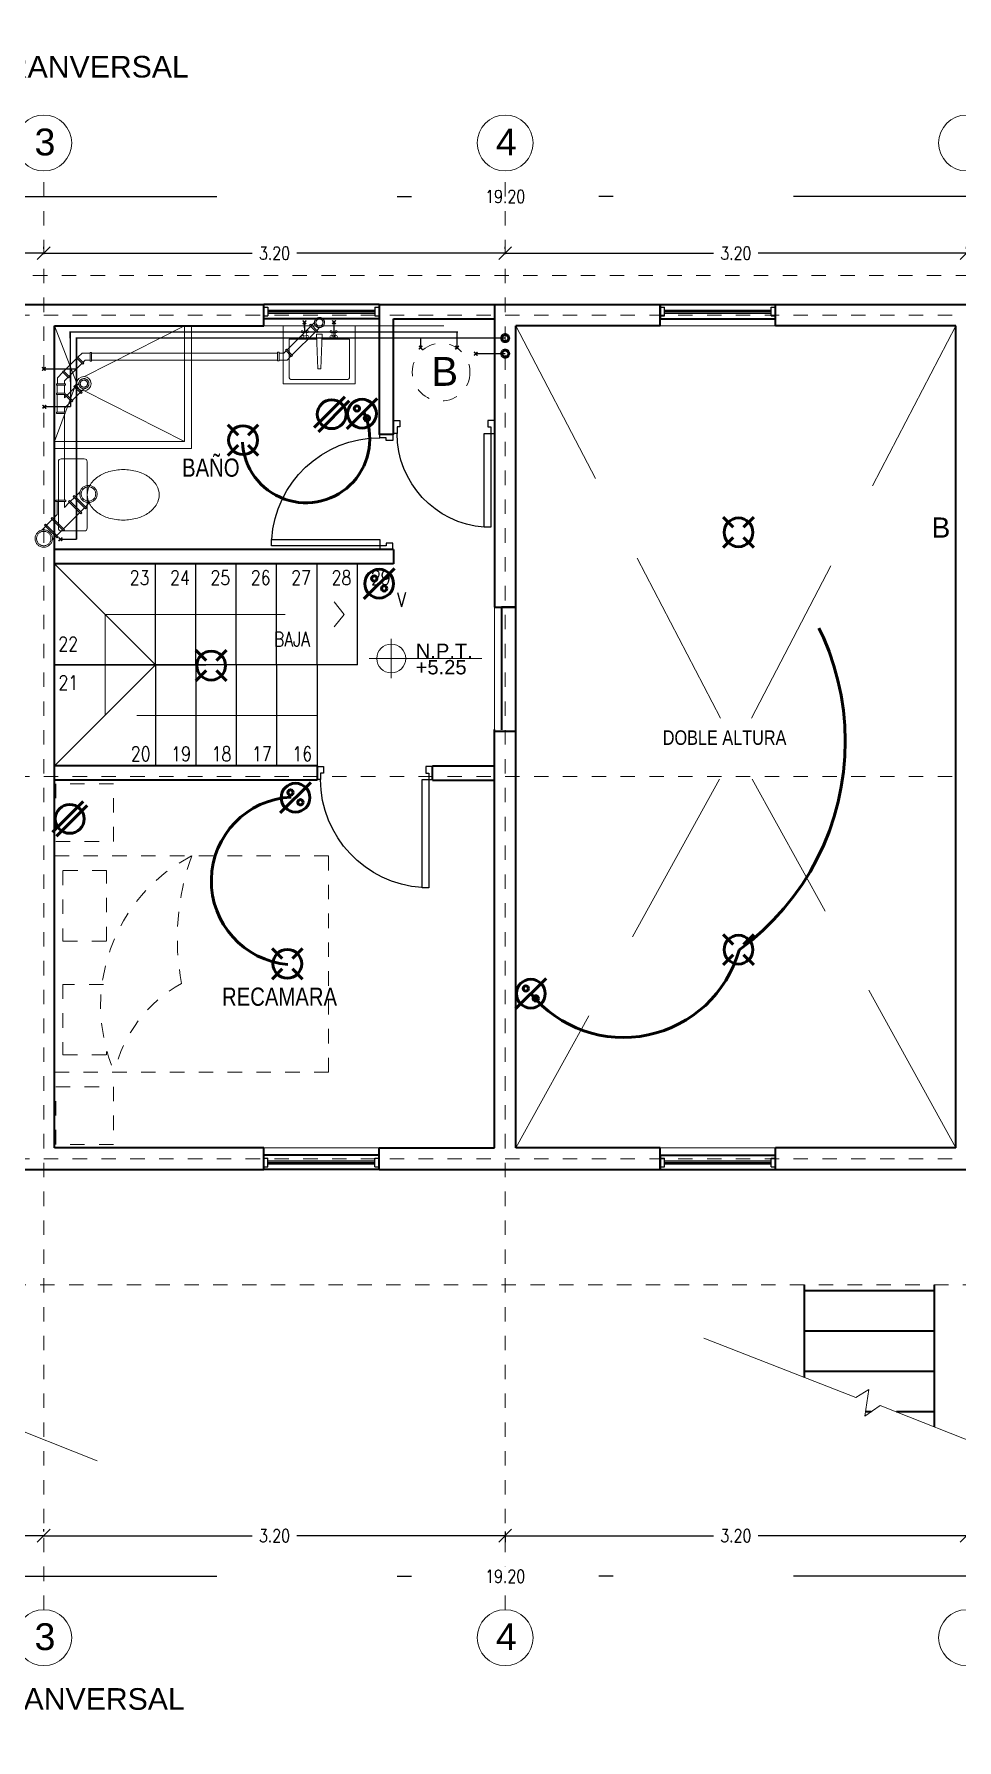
# Model space of a CAD drawing. Header units: metres. Extents: x -255 to -21, y -382 to -241.
# Drawn here: x -170.24 to -163.84, y -381.57 to -369.74 of the extents above; entities that cross this region are included whole.
import ezdxf
from ezdxf.enums import TextEntityAlignment as Align

# ---------------------------------------------------------------- set-up
doc = ezdxf.new("R2010")
doc.units = ezdxf.units.M
doc.header["$LTSCALE"] = 5
doc.header["$MEASUREMENT"] = 0
for name, pattern in [('CENTER2', [1.125, 0.75, -0.125, 0.125, -0.125]), ('DASHDOT', [1, 0.5, -0.25, 0, -0.25]), ('HIDDEN', [0.375, 0.25, -0.125])]:
    doc.linetypes.add(name, pattern=pattern)
doc.layers.get('0').update_dxf_attribs({"color": 30})
for name, color, linetype, lineweight in [('A-ANNO-DIMS', 3, 'Continuous', 18), ('A-ANNO-SYMB', 3, 'Continuous', 18), ('A-ANNO-TEXT', 3, 'Continuous', 18), ('A-DOOR-FULL', 4, 'Continuous', 25), ('A-EQPM-FIXD', 1, 'Continuous', 50), ('A-FLOR-LEVL', 7, 'Continuous', 35), ('A-FLOR-OVHD', 3, 'HIDDEN', 18), ('A-FLOR-STRS', 4, 'Continuous', 25), ('A-FURN', 8, 'Continuous', 18), ('A-GLAZ-FULL', 4, 'Continuous', 25), ('A-WALL-FULL', 7, 'Continuous', 35), ('A-WALL-FULL-EXTR', 7, 'Continuous', 35), ('A-WALL-FULL-INTR', 7, 'Continuous', 35)]:
    doc.layers.add(name, color=color, linetype=linetype, lineweight=lineweight)
doc.styles.add('E-ARIAL', font='arial.ttf')
doc.styles.add('E-ROMANS', font='romans.shx', dxfattribs={"width": 0.8})
doc.styles.get("Standard").update_dxf_attribs({"font": 'arial.ttf'})
doc.dimstyles.new('E-0050_TICK_18', dxfattribs={"dimscale": 0.001, "dimtxt": 90, "dimasz": 90, "dimexe": 45, "dimexo": 30, "dimgap": 45, "dimtad": 0, "dimzin": 0, "dimdsep": 46, "dimtxsty": 'E-ROMANS', "dimblk": 'OBLIQUE', "dimcen": 45, "dimclrd": 256, "dimclre": 256, "dimclrt": 256, "dimadec": 0, "dimazin": 0, "dimtfac": 1, "dimtmove": 1, "dimatfit": 3, "dimldrblk": 'OPEN90', "dimfxl": 1, "dimtfill": 1, "dimtolj": 1, "dimtzin": 0, "dimarcsym": 0})

# ---------------------------------------------------------------- blocks, each defined once
blk = doc.blocks.new('_Oblique')
at = {"color": 0, "linetype": 'ByBlock', "lineweight": -2}
blk.add_line((-0.5, -0.5), (0.5, 0.5), dxfattribs=at)
blk = doc.blocks.new('*D94')
at = {"layer": 'A-ANNO-DIMS', "linetype": 'DASHDOT', "lineweight": -2, "transparency": 16777216}
for p, q in [((-166.971, -380.127), (-166.971, -380.202)), ((-166.971, -380.157), (-165.525, -380.157)), ((-163.771, -380.157), (-165.216, -380.157)), ((-163.771, -380.127), (-163.771, -380.202))]:
    blk.add_line(p, q, dxfattribs=at)
at = {"layer": 'A-ANNO-DIMS', "linetype": 'DASHDOT', "lineweight": -2, "transparency": 16777216, "xscale": 0.09, "yscale": 0.09, "zscale": 0.09, "rotation": 180}
blk.add_blockref('_Oblique', (-166.971, -380.157), dxfattribs=at)
at = {"layer": 'A-ANNO-DIMS', "linetype": 'DASHDOT', "lineweight": -2, "transparency": 16777216, "xscale": 0.09, "yscale": 0.09, "zscale": 0.09}
blk.add_blockref('_Oblique', (-163.771, -380.157), dxfattribs=at)
at = {"layer": 'A-ANNO-DIMS', "linetype": 'DASHDOT', "transparency": 16777216, "insert": (-165.371, -380.157), "char_height": 0.09, "attachment_point": 5, "style": 'E-ROMANS', "bg_fill": 3, "box_fill_scale": 1.25, "bg_fill_color": 256, "bg_fill_true_color": 13158600, "bg_fill_transparency": 0}
blk.add_mtext('\\A1;3.20', dxfattribs=at)
blk = doc.blocks.new('_Open90')
at = {"color": 0, "linetype": 'ByBlock', "lineweight": -2}
for p, q in [((0, 0), (-1, 0)), ((-0.5, 0.5), (0, 0)), ((0, 0), (-0.5, -0.5))]:
    blk.add_line(p, q, dxfattribs=at)
blk = doc.blocks.new('*D95')
at = {"layer": 'A-ANNO-DIMS', "linetype": 'DASHDOT', "lineweight": -2, "transparency": 16777216}
for p, q in [((-170.171, -380.127), (-170.171, -380.112)), ((-170.171, -380.157), (-168.725, -380.157)), ((-166.971, -380.157), (-168.416, -380.157)), ((-166.971, -380.127), (-166.971, -380.202))]:
    blk.add_line(p, q, dxfattribs=at)
at = {"layer": 'A-ANNO-DIMS', "linetype": 'DASHDOT', "lineweight": -2, "transparency": 16777216, "xscale": 0.09, "yscale": 0.09, "zscale": 0.09, "rotation": 180}
blk.add_blockref('_Oblique', (-170.171, -380.157), dxfattribs=at)
at = {"layer": 'A-ANNO-DIMS', "linetype": 'DASHDOT', "lineweight": -2, "transparency": 16777216, "xscale": 0.09, "yscale": 0.09, "zscale": 0.09}
blk.add_blockref('_Oblique', (-166.971, -380.157), dxfattribs=at)
at = {"layer": 'A-ANNO-DIMS', "linetype": 'DASHDOT', "transparency": 16777216, "insert": (-168.571, -380.157), "char_height": 0.09, "attachment_point": 5, "style": 'E-ROMANS', "bg_fill": 3, "box_fill_scale": 1.25, "bg_fill_color": 256, "bg_fill_true_color": 13158600, "bg_fill_transparency": 0}
blk.add_mtext('\\A1;3.20', dxfattribs=at)
blk = doc.blocks.new('INOD')
for p, q in [((0.23, 0), (-0.23, 0)), ((-0.25, -0.02), (-0.25, -0.18)), ((0.25, -0.18), (0.25, -0.02)), ((-0.23, -0.2), (0.23, -0.2))]:
    blk.add_line(p, q)
blk.add_lwpolyline([(-0.175, -0.45, 0.07067), (-0.161, -0.549, 0.082314), (-0.124, -0.627, 0.106842), (-0.063, -0.683, 0.13438), (0, -0.7, 0.13438), (0.063, -0.683, 0.106842), (0.124, -0.627, 0.082314), (0.161, -0.549, 0.07067), (0.175, -0.45, 0.07067), (0.161, -0.351, 0.082314), (0.124, -0.273, 0.106842), (0.063, -0.217, 0.13438), (0, -0.2, 0.13438), (-0.063, -0.217, 0.106842), (-0.124, -0.273, 0.082314), (-0.161, -0.351, 0.07067)], format="xyb", close=True)
for centre, start, end in [((-0.23, -0.02), 90, 180), ((0.23, -0.02), 0, 90), ((-0.23, -0.18), 180, 270), ((0.23, -0.18), 270, 0)]:
    blk.add_arc(centre, 0.02, start, end)
blk = doc.blocks.new('TAG-CORTE-2')
blk.add_line((0, 0), (0, 2))
at = {"const_width": 0.1}
blk.add_lwpolyline([(0, 2), (0.5, 2)], dxfattribs=at)
at = {"style": 'E-ARIAL'}
blk.add_attdef('A', text='', height=0.6, dxfattribs=at).set_placement((0.5, 2), align=Align.MIDDLE_LEFT)
blk = doc.blocks.new('*D85')
at = {"layer": 'A-ANNO-DIMS', "linetype": 'DASHDOT', "lineweight": -2, "transparency": 16777216}
for p, q in [((-176.571, -370.332), (-176.571, -370.915)), ((-157.371, -370.332), (-157.371, -370.915)), ((-176.571, -370.87), (-167.154, -370.87)), ((-157.371, -370.87), (-166.787, -370.87))]:
    blk.add_line(p, q, dxfattribs=at)
at = {"layer": 'A-ANNO-DIMS', "linetype": 'DASHDOT', "lineweight": -2, "transparency": 16777216, "xscale": 0.09, "yscale": 0.09, "zscale": 0.09, "rotation": 180}
blk.add_blockref('_Oblique', (-176.571, -370.87), dxfattribs=at)
at = {"layer": 'A-ANNO-DIMS', "linetype": 'DASHDOT', "lineweight": -2, "transparency": 16777216, "xscale": 0.09, "yscale": 0.09, "zscale": 0.09}
blk.add_blockref('_Oblique', (-157.371, -370.87), dxfattribs=at)
at = {"layer": 'A-ANNO-DIMS', "linetype": 'DASHDOT', "transparency": 16777216, "insert": (-166.971, -370.87), "char_height": 0.09, "attachment_point": 5, "style": 'E-ROMANS', "bg_fill": 3, "box_fill_scale": 1.25, "bg_fill_color": 256, "bg_fill_true_color": 13158600, "bg_fill_transparency": 0}
blk.add_mtext('\\A1;19.20', dxfattribs=at)
blk = doc.blocks.new('*D88')
at = {"layer": 'A-ANNO-DIMS', "linetype": 'DASHDOT', "lineweight": -2, "transparency": 16777216}
for p, q in [((-166.971, -371.233), (-166.971, -371.218)), ((-166.971, -371.263), (-165.525, -371.263)), ((-163.771, -371.263), (-165.216, -371.263)), ((-163.771, -371.233), (-163.771, -371.218))]:
    blk.add_line(p, q, dxfattribs=at)
at = {"layer": 'A-ANNO-DIMS', "linetype": 'DASHDOT', "lineweight": -2, "transparency": 16777216, "xscale": 0.09, "yscale": 0.09, "zscale": 0.09, "rotation": 180}
blk.add_blockref('_Oblique', (-166.971, -371.263), dxfattribs=at)
at = {"layer": 'A-ANNO-DIMS', "linetype": 'DASHDOT', "lineweight": -2, "transparency": 16777216, "xscale": 0.09, "yscale": 0.09, "zscale": 0.09}
blk.add_blockref('_Oblique', (-163.771, -371.263), dxfattribs=at)
at = {"layer": 'A-ANNO-DIMS', "linetype": 'DASHDOT', "transparency": 16777216, "insert": (-165.371, -371.263), "char_height": 0.09, "attachment_point": 5, "style": 'E-ROMANS', "bg_fill": 3, "box_fill_scale": 1.25, "bg_fill_color": 256, "bg_fill_true_color": 13158600, "bg_fill_transparency": 0}
blk.add_mtext('\\A1;3.20', dxfattribs=at)
blk = doc.blocks.new('*D89')
at = {"layer": 'A-ANNO-DIMS', "linetype": 'DASHDOT', "lineweight": -2, "transparency": 16777216}
for p, q in [((-170.171, -371.233), (-170.171, -371.218)), ((-170.171, -371.263), (-168.725, -371.263)), ((-166.971, -371.263), (-168.416, -371.263)), ((-166.971, -371.233), (-166.971, -371.218))]:
    blk.add_line(p, q, dxfattribs=at)
at = {"layer": 'A-ANNO-DIMS', "linetype": 'DASHDOT', "lineweight": -2, "transparency": 16777216, "xscale": 0.09, "yscale": 0.09, "zscale": 0.09, "rotation": 180}
blk.add_blockref('_Oblique', (-170.171, -371.263), dxfattribs=at)
at = {"layer": 'A-ANNO-DIMS', "linetype": 'DASHDOT', "lineweight": -2, "transparency": 16777216, "xscale": 0.09, "yscale": 0.09, "zscale": 0.09}
blk.add_blockref('_Oblique', (-166.971, -371.263), dxfattribs=at)
at = {"layer": 'A-ANNO-DIMS', "linetype": 'DASHDOT', "transparency": 16777216, "insert": (-168.571, -371.263), "char_height": 0.09, "attachment_point": 5, "style": 'E-ROMANS', "bg_fill": 3, "box_fill_scale": 1.25, "bg_fill_color": 256, "bg_fill_true_color": 13158600, "bg_fill_transparency": 0}
blk.add_mtext('\\A1;3.20', dxfattribs=at)
blk = doc.blocks.new('*D90')
at = {"layer": 'A-ANNO-DIMS', "linetype": 'DASHDOT', "lineweight": -2, "transparency": 16777216}
for p, q in [((-173.371, -371.974), (-173.371, -371.218)), ((-173.371, -371.263), (-171.925, -371.263)), ((-170.171, -371.263), (-171.616, -371.263)), ((-170.171, -371.233), (-170.171, -371.218))]:
    blk.add_line(p, q, dxfattribs=at)
at = {"layer": 'A-ANNO-DIMS', "linetype": 'DASHDOT', "lineweight": -2, "transparency": 16777216, "xscale": 0.09, "yscale": 0.09, "zscale": 0.09, "rotation": 180}
blk.add_blockref('_Oblique', (-173.371, -371.263), dxfattribs=at)
at = {"layer": 'A-ANNO-DIMS', "linetype": 'DASHDOT', "lineweight": -2, "transparency": 16777216, "xscale": 0.09, "yscale": 0.09, "zscale": 0.09}
blk.add_blockref('_Oblique', (-170.171, -371.263), dxfattribs=at)
at = {"layer": 'A-ANNO-DIMS', "linetype": 'DASHDOT', "transparency": 16777216, "insert": (-171.771, -371.263), "char_height": 0.09, "attachment_point": 5, "style": 'E-ROMANS', "bg_fill": 3, "box_fill_scale": 1.25, "bg_fill_color": 256, "bg_fill_true_color": 13158600, "bg_fill_transparency": 0}
blk.add_mtext('\\A1;3.20', dxfattribs=at)
blk = doc.blocks.new('*D111')
at = {"layer": 'A-ANNO-DIMS', "linetype": 'DASHDOT', "lineweight": -2, "transparency": 16777216}
for p, q in [((-176.571, -379.658), (-176.571, -380.483)), ((-157.371, -379.658), (-157.371, -380.483)), ((-176.571, -380.438), (-167.154, -380.438)), ((-157.371, -380.438), (-166.787, -380.438))]:
    blk.add_line(p, q, dxfattribs=at)
at = {"layer": 'A-ANNO-DIMS', "linetype": 'DASHDOT', "lineweight": -2, "transparency": 16777216, "xscale": 0.09, "yscale": 0.09, "zscale": 0.09, "rotation": 180}
blk.add_blockref('_Oblique', (-176.571, -380.438), dxfattribs=at)
at = {"layer": 'A-ANNO-DIMS', "linetype": 'DASHDOT', "lineweight": -2, "transparency": 16777216, "xscale": 0.09, "yscale": 0.09, "zscale": 0.09}
blk.add_blockref('_Oblique', (-157.371, -380.438), dxfattribs=at)
at = {"layer": 'A-ANNO-DIMS', "linetype": 'DASHDOT', "transparency": 16777216, "insert": (-166.971, -380.438), "char_height": 0.09, "attachment_point": 5, "style": 'E-ROMANS', "bg_fill": 3, "box_fill_scale": 1.25, "bg_fill_color": 256, "bg_fill_true_color": 13158600, "bg_fill_transparency": 0}
blk.add_mtext('\\A1;19.20', dxfattribs=at)
blk = doc.blocks.new('*D112')
at = {"layer": 'A-ANNO-DIMS', "linetype": 'DASHDOT', "lineweight": -2, "transparency": 16777216}
for p, q in [((-173.371, -380.869), (-173.371, -380.112)), ((-173.371, -380.157), (-171.925, -380.157)), ((-170.171, -380.157), (-171.616, -380.157)), ((-170.171, -380.127), (-170.171, -380.112))]:
    blk.add_line(p, q, dxfattribs=at)
at = {"layer": 'A-ANNO-DIMS', "linetype": 'DASHDOT', "lineweight": -2, "transparency": 16777216, "xscale": 0.09, "yscale": 0.09, "zscale": 0.09, "rotation": 180}
blk.add_blockref('_Oblique', (-173.371, -380.157), dxfattribs=at)
at = {"layer": 'A-ANNO-DIMS', "linetype": 'DASHDOT', "lineweight": -2, "transparency": 16777216, "xscale": 0.09, "yscale": 0.09, "zscale": 0.09}
blk.add_blockref('_Oblique', (-170.171, -380.157), dxfattribs=at)
at = {"layer": 'A-ANNO-DIMS', "linetype": 'DASHDOT', "transparency": 16777216, "insert": (-171.771, -380.157), "char_height": 0.09, "attachment_point": 5, "style": 'E-ROMANS', "bg_fill": 3, "box_fill_scale": 1.25, "bg_fill_color": 256, "bg_fill_true_color": 13158600, "bg_fill_transparency": 0}
blk.add_mtext('\\A1;3.20', dxfattribs=at)
blk = doc.blocks.new('DOOR-75')
for points in [[(-0.07, 0.84), (-0.07, 0.09), (-0.025, 0.09), (-0.025, 0.84), (-0.07, 0.84)], [(-0.775, 0.09), (-0.8, 0.09), (-0.8, 0), (-0.755, 0), (-0.755, 0.045), (-0.775, 0.045), (-0.775, 0.09)], [(-0.025, 0.09), (0, 0.09), (0, 0), (-0.045, 0), (-0.045, 0.045), (-0.025, 0.045), (-0.025, 0.09)]]:
    blk.add_lwpolyline(points)
at = {"linetype": 'HIDDEN'}
blk.add_arc((-0.023, 0.089), 0.752, 93.6181, 179.9249, dxfattribs=at)
blk = doc.blocks.new('DOOR-65')
for points in [[(-0.07, 0.74), (-0.07, 0.09), (-0.025, 0.09), (-0.025, 0.74), (-0.07, 0.74)], [(-0.675, 0.09), (-0.7, 0.09), (-0.7, 0), (-0.655, 0), (-0.655, 0.045), (-0.675, 0.045), (-0.675, 0.09)], [(-0.025, 0.09), (0, 0.09), (0, 0), (-0.045, 0), (-0.045, 0.045), (-0.025, 0.045), (-0.025, 0.09)]]:
    blk.add_lwpolyline(points)
at = {"linetype": 'HIDDEN'}
blk.add_arc((-0.022, 0.089), 0.653, 94.2076, 179.8995, dxfattribs=at)
blk = doc.blocks.new('TAG-LEVEL-PL')
for p, q in [((0, -0.136), (0, 0.136)), ((-0.154, 0), (0.627, 0))]:
    blk.add_line(p, q)
blk.add_circle((0, 0), 0.1)
at = {"style": 'E-ARIAL'}
blk.add_attdef('REF', text='', height=0.1, dxfattribs=at).set_placement((0.17, -0.027), align=Align.BOTTOM_LEFT)
blk.add_attdef('NIVEL', text='', height=0.1, dxfattribs=at).set_placement((0.169, -0.01), align=Align.TOP_LEFT)

msp = doc.modelspace()

# ---------------------------------------------------------------- linework, layer by layer
at = {"layer": 'A-ANNO-DIMS'}
for centre in [(-170.171, -370.499), (-166.971, -370.499), (-163.771, -370.499), (-166.971, -380.864), (-163.771, -380.864)]:
    msp.add_circle(centre, 0.194, dxfattribs=at)
at = {"layer": 'A-ANNO-SYMB', "linetype": 'CENTER2', "ltscale": 0.001}
for p, q in [((-177.571, -371.693), (-156.371, -371.693)), ((-177.571, -374.893), (-156.371, -374.893)), ((-177.571, -374.893), (-156.371, -374.893)), ((-177.571, -377.543), (-156.371, -377.543))]:
    msp.add_line(p, q, dxfattribs=at)
at = {"layer": 'A-ANNO-TEXT', "linetype": 'HIDDEN', "ltscale": 0.001}
msp.add_circle((-167.415, -372.088), 0.2, dxfattribs=at)
at = {"layer": 'A-EQPM-FIXD'}
for p, q in [((-168.295, -372.472), (-168.083, -372.26)), ((-168.266, -372.501), (-168.054, -372.288)), ((-168.07, -372.482), (-167.858, -372.27)), ((-168.824, -372.524), (-168.895, -372.454)), ((-168.753, -372.524), (-168.683, -372.454)), ((-168.824, -372.595), (-168.895, -372.666)), ((-168.753, -372.595), (-168.683, -372.666)), ((-165.389, -373.163), (-165.459, -373.093)), ((-165.318, -373.163), (-165.247, -373.093)), ((-165.389, -373.234), (-165.459, -373.305)), ((-165.318, -373.234), (-165.247, -373.305)), ((-167.951, -373.661), (-167.738, -373.449)), ((-169.045, -374.087), (-169.116, -374.017)), ((-168.974, -374.087), (-168.904, -374.017)), ((-169.045, -374.158), (-169.116, -374.229)), ((-168.974, -374.158), (-168.904, -374.229)), ((-168.531, -375.145), (-168.319, -374.933)), ((-170.111, -375.278), (-169.899, -375.066)), ((-170.083, -375.307), (-169.87, -375.094)), ((-165.389, -376.058), (-165.459, -375.987)), ((-165.318, -376.058), (-165.247, -375.987)), ((-168.517, -376.155), (-168.588, -376.085)), ((-168.446, -376.155), (-168.376, -376.085)), ((-165.389, -376.128), (-165.459, -376.199)), ((-165.318, -376.128), (-165.247, -376.199)), ((-168.517, -376.226), (-168.588, -376.297)), ((-168.446, -376.226), (-168.376, -376.297)), ((-166.899, -376.504), (-166.687, -376.292))]:
    msp.add_line(p, q, dxfattribs=at)
at = {"layer": 'A-EQPM-FIXD', "const_width": 0.01}
for points in [[(-168.35, -371.73), (-168.375, -371.755)], [(-168.351, -371.755), (-168.375, -371.73)], [(-167.292, -371.93), (-167.317, -371.905)], [(-167.292, -371.906), (-167.317, -371.93)], [(-170.155, -372.316), (-170.18, -372.34)], [(-170.155, -372.341), (-170.18, -372.316)]]:
    msp.add_lwpolyline(points, dxfattribs=at)
at = {"layer": 'A-EQPM-FIXD', "linetype": 'DASHDOT', "const_width": 0.01}
for points in [[(-168.362, -371.812), (-168.363, -371.743)], [(-168.146, -371.729), (-168.171, -371.753)], [(-168.146, -371.754), (-168.17, -371.729)], [(-168.158, -371.855), (-168.158, -371.741)], [(-167.298, -371.81), (-169.988, -371.81), (-169.984, -372.328)], [(-167.558, -371.852), (-169.944, -371.852), (-169.944, -373.248)], [(-167.558, -371.852), (-166.971, -371.852)], [(-167.557, -371.852), (-167.557, -371.918)], [(-167.305, -371.812), (-167.305, -371.918)], [(-167.545, -371.906), (-167.57, -371.93)], [(-167.545, -371.931), (-167.569, -371.906)], [(-167.163, -371.948), (-167.188, -371.973)], [(-167.163, -371.973), (-167.187, -371.948)], [(-166.971, -371.96), (-167.175, -371.96)], [(-170.159, -372.078), (-170.183, -372.053)], [(-170.158, -372.054), (-170.183, -372.078)], [(-169.944, -372.066), (-170.171, -372.066)], [(-169.984, -372.328), (-170.168, -372.328)], [(-170.044, -373.259), (-170.068, -373.234)], [(-170.043, -373.235), (-170.068, -373.259)], [(-169.944, -373.247), (-170.056, -373.247)]]:
    msp.add_lwpolyline(points, dxfattribs=at)
at = {"layer": 'A-EQPM-FIXD', "linetype": 'DASHDOT'}
for centre in [(-166.971, -371.852), (-166.971, -371.96)]:
    msp.add_circle(centre, 0.0245, dxfattribs=at)
at = {"layer": 'A-EQPM-FIXD'}
for centre, radius in [((-168.174, -372.38), 0.1), ((-167.964, -372.376), 0.1), ((-167.999, -372.34), 0.0185), ((-168.789, -372.56), 0.1), ((-167.93, -372.408), 0.0185), ((-165.353, -373.199), 0.1), ((-167.845, -373.555), 0.1), ((-167.879, -373.519), 0.0185), ((-167.81, -373.588), 0.0185), ((-169.01, -374.123), 0.1), ((-168.425, -375.039), 0.1), ((-169.991, -375.186), 0.1), ((-168.46, -375.003), 0.0185), ((-168.391, -375.071), 0.0185), ((-165.353, -376.093), 0.1), ((-168.482, -376.191), 0.1), ((-166.793, -376.398), 0.1), ((-166.828, -376.362), 0.0185), ((-166.759, -376.431), 0.0185)]:
    msp.add_circle(centre, radius, dxfattribs=at)
at = {"layer": 'A-EQPM-FIXD', "linetype": 'DASHDOT'}
for centre, radius, start, end in [((-168.352, -372.552), 0.442, 182.7839, 25.443), ((-166.402, -374.649), 1.79, 306.0186, 54.1382), ((-168.427, -375.616), 0.582, 92.8532, 264.9198), ((-166.15, -375.869), 0.833, 219.4635, 344.0764)]:
    msp.add_arc(centre, radius, start, end, dxfattribs=at)
at = {"layer": 'A-FLOR-LEVL'}
for p, q in [((-167.846, -371.618), (-168.646, -371.618)), ((-165.896, -371.618), (-165.096, -371.618)), ((-165.896, -371.618), (-165.896, -371.718)), ((-167.846, -371.718), (-168.646, -371.718)), ((-165.896, -371.718), (-165.096, -371.718)), ((-167.846, -377.518), (-168.646, -377.518)), ((-165.896, -377.518), (-165.896, -377.618)), ((-165.896, -377.518), (-165.096, -377.518)), ((-167.846, -377.618), (-168.646, -377.618)), ((-165.896, -377.618), (-165.096, -377.618)), ((-164.896, -379.059), (-164.896, -378.418)), ((-163.996, -378.458), (-164.896, -378.458)), ((-163.996, -378.418), (-163.996, -379.402)), ((-163.996, -378.738), (-164.896, -378.738)), ((-163.996, -379.018), (-164.896, -379.018)), ((-164.432, -379.298), (-164.471, -379.298)), ((-163.996, -379.298), (-164.258, -379.298))]:
    msp.add_line(p, q, dxfattribs=at)
at = {"layer": 'A-FLOR-OVHD'}
for p, q in [((-168.646, -371.768), (-167.046, -371.768)), ((-165.478, -374.487), (-166.896, -371.768)), ((-165.096, -371.768), (-165.896, -371.768)), ((-163.846, -371.768), (-165.263, -374.487)), ((-169.746, -373.768), (-168.087, -373.768)), ((-169.746, -374.468), (-169.746, -373.768)), ((-168.087, -373.768), (-168.157, -373.68)), ((-168.087, -373.768), (-168.157, -373.855)), ((-167.046, -374.567), (-167.046, -373.717)), ((-166.896, -373.717), (-166.896, -374.567)), ((-168.276, -374.468), (-169.746, -374.468)), ((-165.484, -374.91), (-166.896, -377.468)), ((-163.846, -377.468), (-165.257, -374.91)), ((-168.646, -377.468), (-167.846, -377.468)), ((-165.096, -377.468), (-165.896, -377.468)), ((-165.593, -378.788), (-164.539, -379.198)), ((-164.539, -379.198), (-164.448, -379.143)), ((-164.448, -379.143), (-164.476, -379.329)), ((-164.476, -379.329), (-164.371, -379.253))]:
    msp.add_line(p, q, dxfattribs=at)
at = {"layer": 'A-FLOR-OVHD', "linetype": 'HIDDEN', "ltscale": 0.002}
msp.add_lwpolyline([(-176.646, -377.618), (-157.296, -377.618), (-157.296, -378.418), (-176.646, -378.418)], close=True, dxfattribs=at)
at = {"layer": 'A-FLOR-STRS'}
for p, q in [((-169.396, -374.118), (-170.096, -373.418)), ((-169.396, -374.118), (-169.396, -373.418)), ((-169.116, -374.118), (-169.116, -373.418)), ((-168.836, -374.118), (-168.836, -373.418)), ((-168.556, -374.118), (-168.556, -373.418)), ((-168.276, -374.118), (-168.276, -373.418)), ((-167.996, -374.118), (-167.996, -373.418)), ((-169.396, -374.118), (-170.096, -374.818)), ((-170.096, -374.118), (-169.047, -374.118)), ((-167.996, -374.118), (-170.096, -374.118)), ((-169.396, -374.118), (-169.396, -374.818)), ((-169.116, -374.118), (-169.116, -374.818)), ((-168.836, -374.118), (-168.836, -374.818)), ((-168.556, -374.118), (-168.556, -374.818)), ((-168.276, -374.118), (-168.276, -374.818))]:
    msp.add_line(p, q, dxfattribs=at)
at = {"layer": 'A-FURN'}
for p, q in [((-169.943, -372.16), (-170.096, -371.768)), ((-169.196, -371.768), (-169.889, -372.118)), ((-169.196, -372.568), (-169.196, -371.768)), ((-169.146, -372.618), (-169.146, -371.768)), ((-168.511, -371.768), (-168.511, -372.168)), ((-168.496, -371.718), (-167.996, -371.718)), ((-168.011, -372.168), (-168.011, -371.768)), ((-168.279, -371.86), (-168.47, -371.86)), ((-168.47, -371.86), (-168.47, -372.12)), ((-168.05, -371.86), (-168.242, -371.86)), ((-168.05, -372.12), (-168.05, -371.86)), ((-169.943, -372.16), (-170.096, -372.568)), ((-169.196, -372.568), (-169.889, -372.218)), ((-168.511, -372.168), (-168.011, -372.168)), ((-168.45, -372.14), (-168.07, -372.14)), ((-170.096, -372.568), (-169.196, -372.568)), ((-170.096, -372.618), (-169.146, -372.618))]:
    msp.add_line(p, q, dxfattribs=at)
at = {"layer": 'A-FURN', "linetype": 'DASHDOT'}
for p, q in [((-168.32, -371.77), (-168.483, -371.934)), ((-168.32, -371.756), (-168.327, -371.763)), ((-168.327, -371.763), (-168.277, -371.813)), ((-168.27, -371.806), (-168.32, -371.756)), ((-168.294, -371.744), (-168.313, -371.763)), ((-168.285, -371.806), (-168.448, -371.969)), ((-168.258, -371.779), (-168.278, -371.799)), ((-168.277, -371.813), (-168.27, -371.806)), ((-170.031, -372.082), (-169.941, -371.992)), ((-169.937, -371.982), (-169.944, -371.989)), ((-169.944, -371.989), (-169.901, -372.032)), ((-169.937, -371.982), (-169.894, -372.025)), ((-169.934, -371.985), (-169.905, -371.956)), ((-169.85, -371.956), (-169.905, -371.956)), ((-169.899, -372.02), (-169.884, -372.006)), ((-169.85, -372.006), (-169.884, -372.006)), ((-169.84, -371.951), (-169.85, -371.951)), ((-169.85, -372.012), (-169.85, -371.951)), ((-169.85, -372.012), (-169.84, -372.012)), ((-169.84, -372.012), (-169.84, -371.951)), ((-169.84, -371.956), (-168.549, -371.956)), ((-169.84, -372.006), (-168.549, -372.006)), ((-168.549, -371.95), (-168.549, -372.01)), ((-168.539, -371.95), (-168.549, -371.95)), ((-168.549, -372.01), (-168.539, -372.01)), ((-168.539, -371.95), (-168.539, -372.01)), ((-168.539, -371.956), (-168.505, -371.956)), ((-168.539, -372.006), (-168.484, -372.006)), ((-168.49, -371.941), (-168.505, -371.956)), ((-168.488, -371.929), (-168.495, -371.936)), ((-168.452, -371.979), (-168.495, -371.936)), ((-168.445, -371.972), (-168.488, -371.929)), ((-168.455, -371.976), (-168.484, -372.006)), ((-168.452, -371.979), (-168.445, -371.972)), ((-170.039, -372.089), (-170.077, -372.127)), ((-170.077, -372.169), (-170.077, -372.127)), ((-170.035, -372.078), (-170.042, -372.085)), ((-169.999, -372.128), (-170.042, -372.085)), ((-169.992, -372.121), (-170.035, -372.078)), ((-170.003, -372.124), (-170.027, -372.148)), ((-169.999, -372.128), (-169.992, -372.121)), ((-169.996, -372.117), (-169.906, -372.027)), ((-169.901, -372.032), (-169.894, -372.025)), ((-170.082, -372.169), (-170.082, -372.179)), ((-170.082, -372.169), (-170.021, -372.169)), ((-170.082, -372.179), (-170.021, -372.179)), ((-170.082, -372.233), (-170.082, -372.243)), ((-170.082, -372.233), (-170.022, -372.233)), ((-170.082, -372.243), (-170.022, -372.243)), ((-170.078, -372.233), (-170.078, -372.179)), ((-170.078, -372.366), (-170.078, -372.243)), ((-170.028, -372.233), (-170.028, -372.179)), ((-170.028, -372.267), (-170.028, -372.243)), ((-170.027, -372.169), (-170.027, -372.148)), ((-170.022, -372.243), (-170.022, -372.233)), ((-170.021, -372.179), (-170.021, -372.169)), ((-170.013, -372.244), (-170.02, -372.251)), ((-169.97, -372.287), (-170.013, -372.244)), ((-169.928, -372.167), (-170.009, -372.248)), ((-169.893, -372.203), (-169.974, -372.284)), ((-169.955, -372.18), (-169.962, -372.187)), ((-169.962, -372.187), (-169.912, -372.236)), ((-169.905, -372.229), (-169.955, -372.18)), ((-169.912, -372.236), (-169.905, -372.229)), ((-170.082, -372.366), (-170.082, -372.376)), ((-170.082, -372.366), (-170.022, -372.366)), ((-170.016, -372.255), (-170.028, -372.267)), ((-169.981, -372.291), (-170.028, -372.338)), ((-170.028, -372.366), (-170.028, -372.338)), ((-170.022, -372.376), (-170.022, -372.366)), ((-169.977, -372.294), (-170.02, -372.251)), ((-169.977, -372.294), (-169.97, -372.287)), ((-170.082, -372.376), (-170.022, -372.376)), ((-170.028, -372.976), (-170.028, -372.376)), ((-169.959, -372.958), (-169.987, -372.985)), ((-169.968, -372.95), (-169.961, -372.943)), ((-169.882, -373.035), (-169.968, -372.95)), ((-169.875, -373.028), (-169.961, -372.943)), ((-169.919, -372.918), (-169.952, -372.951)), ((-170.105, -373.103), (-170.078, -373.076)), ((-170.088, -372.976), (-170.088, -372.986)), ((-170.018, -372.976), (-170.088, -372.976)), ((-170.018, -372.986), (-170.088, -372.986)), ((-170.078, -372.986), (-170.078, -373.076)), ((-170.035, -373.174), (-169.923, -373.063)), ((-170.028, -372.986), (-170.028, -373.026)), ((-170.028, -373.026), (-169.994, -372.992)), ((-170.018, -372.976), (-170.018, -372.986)), ((-169.993, -372.979), (-170, -372.986)), ((-170, -372.986), (-169.915, -373.071)), ((-169.993, -372.979), (-169.908, -373.064)), ((-169.889, -373.029), (-169.916, -373.056)), ((-169.908, -373.064), (-169.915, -373.071)), ((-169.875, -373.028), (-169.882, -373.035)), ((-169.853, -372.993), (-169.881, -373.022)), ((-170.112, -373.111), (-170.184, -373.183)), ((-170.166, -373.15), (-170.158, -373.143)), ((-170.079, -373.236), (-170.166, -373.15)), ((-170.072, -373.229), (-170.158, -373.143)), ((-170.113, -373.096), (-170.12, -373.103)), ((-170.12, -373.103), (-170.035, -373.188)), ((-170.113, -373.096), (-170.028, -373.181)), ((-170.041, -373.182), (-170.112, -373.252)), ((-170.028, -373.181), (-170.035, -373.188)), ((-170.072, -373.229), (-170.079, -373.236))]:
    msp.add_line(p, q, dxfattribs=at)
at = {"layer": 'A-FURN', "linetype": 'HIDDEN', "ltscale": 0.001}
for p, q in [((-170.088, -374.943), (-170.088, -375.342)), ((-169.688, -374.943), (-170.088, -374.943)), ((-169.688, -375.342), (-169.688, -374.943)), ((-168.196, -375.443), (-170.096, -375.443)), ((-170.088, -375.342), (-169.688, -375.342)), ((-168.196, -376.943), (-168.196, -375.443)), ((-170.096, -376.943), (-168.196, -376.943)), ((-170.088, -377.044), (-169.688, -377.044)), ((-170.088, -377.443), (-170.088, -377.044)), ((-169.688, -377.044), (-169.688, -377.443)), ((-169.688, -377.443), (-170.088, -377.443))]:
    msp.add_line(p, q, dxfattribs=at)
at = {"layer": 'A-FURN', "linetype": 'HIDDEN'}
msp.add_line((-170.096, -375.443), (-170.096, -376.943), dxfattribs=at)
at = {"layer": 'A-FURN', "const_width": 0.005}
for points in [[(-168.371, -371.807, 1), (-168.386, -371.807, 1)], [(-168.371, -371.842, -1), (-168.386, -371.842, -1)], [(-168.373, -371.825, 1), (-168.348, -371.825, 1)], [(-168.343, -371.8, 1), (-168.343, -371.815, 1)], [(-168.343, -371.849, -1), (-168.343, -371.834, -1)], [(-168.171, -371.807, 1), (-168.186, -371.807, 1)], [(-168.171, -371.842, -1), (-168.186, -371.842, -1)], [(-168.173, -371.825, 1), (-168.148, -371.825, 1)], [(-168.143, -371.8, 1), (-168.143, -371.815, 1)], [(-168.143, -371.849, -1), (-168.143, -371.834, -1)]]:
    msp.add_lwpolyline(points, format="xyb", close=True, dxfattribs=at)
at = {"layer": 'A-FURN'}
msp.add_lwpolyline([(-168.27, -372.065), (-168.25, -372.065), (-168.24, -371.825), (-168.28, -371.825)], close=True, dxfattribs=at)
at = {"layer": 'A-FURN', "linetype": 'HIDDEN', "ltscale": 0.001}
msp.add_lwpolyline([(-169.736, -375.545), (-170.038, -375.545), (-170.038, -376.034), (-169.736, -376.034)], close=True, dxfattribs=at)
msp.add_lwpolyline([(-169.757, -376.334), (-170.038, -376.334), (-170.038, -376.822), (-169.736, -376.822), (-169.736, -376.798)], dxfattribs=at)
at = {"layer": 'A-FURN', "linetype": 'DASHDOT'}
for centre, radius in [((-168.259, -371.744), 0.035), ((-168.259, -371.744), 0.035), ((-168.259, -371.744), 0.035), ((-168.259, -371.744), 0.025), ((-168.259, -371.744), 0.025), ((-168.259, -371.744), 0.025), ((-169.893, -372.168), 0.035), ((-169.893, -372.168), 0.035), ((-169.893, -372.168), 0.035), ((-169.893, -372.168), 0.025), ((-169.893, -372.168), 0.025), ((-169.893, -372.168), 0.025), ((-169.861, -372.933), 0.06), ((-169.861, -372.933), 0.05), ((-170.171, -373.242), 0.06), ((-170.171, -373.242), 0.05)]:
    msp.add_circle(centre, radius, dxfattribs=at)
at = {"layer": 'A-FURN'}
msp.add_circle((-169.893, -372.168), 0.05, dxfattribs=at)
for centre, start, end in [((-168.45, -372.12), 180, 270), ((-168.07, -372.12), 270, 0)]:
    msp.add_arc(centre, 0.02, start, end, dxfattribs=at)
at = {"layer": 'A-FURN', "linetype": 'HIDDEN', "ltscale": 0.001}
for centre, radius, start, end in [((-168.606, -376.481), 1.171, 117.4653, 203.2116), ((-167.566, -376.013), 1.679, 160.1455, 190.7924), ((-168.764, -377.153), 0.941, 118.6672, 167.0769)]:
    msp.add_arc(centre, radius, start, end, dxfattribs=at)
at = {"layer": 'A-GLAZ-FULL'}
for p, q in [((-168.646, -371.638), (-168.616, -371.638)), ((-168.616, -371.658), (-167.876, -371.658)), ((-167.876, -371.638), (-167.846, -371.638)), ((-165.896, -371.638), (-165.866, -371.638)), ((-165.866, -371.698), (-165.866, -371.638)), ((-165.866, -371.658), (-165.126, -371.658)), ((-165.126, -371.638), (-165.096, -371.638)), ((-165.126, -371.698), (-165.126, -371.638)), ((-168.646, -371.698), (-168.616, -371.698)), ((-168.616, -371.668), (-167.876, -371.668)), ((-168.616, -371.678), (-167.876, -371.678)), ((-167.876, -371.698), (-167.846, -371.698)), ((-165.896, -371.698), (-165.866, -371.698)), ((-165.866, -371.668), (-165.126, -371.668)), ((-165.866, -371.678), (-165.126, -371.678)), ((-165.126, -371.698), (-165.096, -371.698)), ((-168.646, -377.538), (-168.616, -377.538)), ((-168.616, -377.558), (-167.876, -377.558)), ((-168.616, -377.568), (-167.876, -377.568)), ((-167.876, -377.538), (-167.846, -377.538)), ((-165.896, -377.538), (-165.866, -377.538)), ((-165.866, -377.598), (-165.866, -377.538)), ((-165.866, -377.558), (-165.126, -377.558)), ((-165.866, -377.568), (-165.126, -377.568)), ((-165.126, -377.598), (-165.126, -377.538)), ((-165.126, -377.538), (-165.096, -377.538)), ((-168.646, -377.598), (-168.616, -377.598)), ((-168.616, -377.578), (-167.876, -377.578)), ((-167.876, -377.598), (-167.846, -377.598)), ((-165.896, -377.598), (-165.866, -377.598)), ((-165.866, -377.578), (-165.126, -377.578)), ((-165.126, -377.598), (-165.096, -377.598))]:
    msp.add_line(p, q, dxfattribs=at)
at = {"layer": 'A-GLAZ-FULL', "ltscale": 0.001}
for p, q in [((-168.616, -371.638), (-168.616, -371.698)), ((-167.876, -371.638), (-167.876, -371.698)), ((-168.616, -377.598), (-168.616, -377.538)), ((-167.876, -377.598), (-167.876, -377.538))]:
    msp.add_line(p, q, dxfattribs=at)
at = {"layer": 'A-WALL-FULL'}
msp.add_line((-168.646, -371.768), (-168.646, -371.618), dxfattribs=at)
at = {"layer": 'A-WALL-FULL-EXTR'}
for p, q in [((-168.646, -371.768), (-168.646, -371.618)), ((-167.046, -371.618), (-162.246, -371.618)), ((-167.046, -371.618), (-167.046, -373.717)), ((-165.896, -371.768), (-165.896, -371.618)), ((-165.096, -371.768), (-165.096, -371.618)), ((-165.896, -371.768), (-166.896, -371.768)), ((-166.896, -373.717), (-166.896, -371.768)), ((-163.846, -371.768), (-165.096, -371.768)), ((-163.846, -377.468), (-163.846, -371.768)), ((-170.096, -374.818), (-170.096, -373.318)), ((-167.046, -377.468), (-167.046, -374.567)), ((-166.896, -377.468), (-166.896, -374.568)), ((-170.096, -377.468), (-170.096, -374.818)), ((-168.646, -377.468), (-170.096, -377.468)), ((-168.646, -377.618), (-168.646, -377.468)), ((-167.846, -377.468), (-167.046, -377.468)), ((-167.846, -377.618), (-167.846, -377.468)), ((-165.896, -377.468), (-166.896, -377.468)), ((-165.896, -377.618), (-165.896, -377.468)), ((-165.096, -377.618), (-165.096, -377.468)), ((-163.846, -377.468), (-165.096, -377.468)), ((-174.246, -377.618), (-168.646, -377.618)), ((-167.846, -377.618), (-162.246, -377.618))]:
    msp.add_line(p, q, dxfattribs=at)
for points in [[(-167.046, -373.717), (-166.896, -373.717)], [(-167.046, -374.578), (-166.896, -374.578)]]:
    msp.add_lwpolyline(points, dxfattribs=at)
at = {"layer": 'A-WALL-FULL-INTR'}
for p, q in [((-167.846, -371.618), (-167.046, -371.618)), ((-167.746, -371.718), (-167.046, -371.718)), ((-167.746, -373.318), (-170.096, -373.318)), ((-167.746, -373.418), (-170.096, -373.418)), ((-167.746, -373.318), (-167.746, -373.418)), ((-166.996, -373.717), (-166.996, -374.568)), ((-166.896, -374.568), (-166.896, -373.717)), ((-168.276, -374.818), (-170.096, -374.818)), ((-168.276, -374.918), (-170.096, -374.918))]:
    msp.add_line(p, q, dxfattribs=at)
for points in [[(-167.846, -371.618), (-167.846, -372.518), (-167.746, -372.518), (-167.746, -371.718)], [(-166.896, -373.717), (-166.996, -373.717)], [(-168.276, -374.818), (-168.276, -374.918)], [(-167.476, -374.918), (-167.476, -374.818)], [(-167.476, -374.818), (-167.046, -374.818)], [(-167.476, -374.918), (-167.046, -374.918)]]:
    msp.add_lwpolyline(points, dxfattribs=at)

# ---------------------------------------------------------------- block references
at = {"layer": 'A-ANNO-SYMB'}
msp.add_blockref('TAG-LEVEL-PL', (-167.761, -374.074), dxfattribs=at).add_auto_attribs({'NIVEL': '+5.25', 'REF': 'N.P.T.'})
ref = msp.add_blockref('TAG-CORTE-2', (-171.539, -380.548), dxfattribs=dict(at, xscale=-0.5, yscale=0.5, zscale=0.5, rotation=180))
ref.add_attrib('A', 'CORTE TRANVERSAL', dxfattribs={"layer": '0', "height": 0.15, "style": 'E-ARIAL'}).set_placement((-171.382, -381.289), align=Align.MIDDLE_LEFT)
at = {"layer": 'A-DOOR-FULL', "xscale": -1}
for name, p, rotation in [('DOOR-65', (-167.046, -372.423), 180), ('DOOR-75', (-167.751, -373.318), 90), ('DOOR-75', (-167.476, -374.823), 180)]:
    msp.add_blockref(name, p, dxfattribs=dict(at, rotation=rotation))
at = {"layer": 'A-FURN', "xscale": -1, "rotation": 90}
msp.add_blockref('INOD', (-170.07, -372.939), dxfattribs=at)

# ---------------------------------------------------------------- texts
at = {"layer": 'A-ANNO-TEXT', "color": 9, "char_height": 0.18608, "width": 2.72022, "attachment_point": 1}
for s, insert in [('{\\fArial|b0|i0|c0|p34;3}', (-170.235, -370.399)), ('{\\fArial|b0|i0|c0|p34;4}', (-167.035, -370.399))]:
    msp.add_mtext(s, dxfattribs=dict(at, insert=insert))
at = {"layer": 'A-ANNO-TEXT', "linetype": 'HIDDEN', "attachment_point": 1}
for insert, char_height in [((-167.484, -371.983), 0.2), ((-164.014, -373.096), 0.14)]:
    msp.add_mtext('{\\fArial|b0|i0|c0|p34;B}', dxfattribs=dict(at, insert=insert, char_height=char_height))
at = {"layer": 'A-ANNO-TEXT', "style": 'E-ROMANS'}
for s, insert, char_height, attachment_point in [('{\\fArial|b0|i0|c0|p34;BAÑO}', (-169.212, -372.687), 0.126, 1), ('23', (-169.438, -373.564), 0.1, 9), ('24', (-169.158, -373.564), 0.1, 9), ('25', (-168.878, -373.564), 0.1, 9), ('26', (-168.598, -373.564), 0.1, 9), ('27', (-168.318, -373.564), 0.1, 9), ('28', (-168.038, -373.564), 0.1, 9), ('29', (-167.765, -373.564), 0.1, 9), ('V', (-167.66, -373.716), 0.1, 9), ('BAJA', (-168.325, -373.99), 0.1, 9), ('22', (-169.933, -374.023), 0.1, 9), ('21', (-169.932, -374.292), 0.1, 9), ('{\\fArial|b0|i0|c0|p34;DOBLE ALTURA}', (-165.878, -374.572), 0.1008, 1), ('20', (-169.43, -374.785), 0.1, 9), ('19', (-169.15, -374.785), 0.1, 9), ('18', (-168.87, -374.785), 0.1, 9), ('17', (-168.59, -374.785), 0.1, 9), ('16', (-168.31, -374.785), 0.1, 9), ('{\\fArial|b0|i0|c0|p34;RECAMARA}', (-168.935, -376.356), 0.126, 1)]:
    msp.add_mtext(s, dxfattribs=dict(at, insert=insert, char_height=char_height, attachment_point=attachment_point))
at = {"layer": 'A-ANNO-TEXT', "insert": (-167.035, -380.764), "char_height": 0.18608, "attachment_point": 1}
msp.add_mtext('{\\fArial|b0|i0|c0|p34;4}', dxfattribs=at)

# ---------------------------------------------------------------- dimensions: what is measured, and where the dimension line sits
at = {"layer": 'A-ANNO-DIMS', "linetype": 'DASHDOT'}
for base, p1, p2, picture, middle in [((-163.771, -371.263), (-166.971, -371.263), (-163.771, -371.263), '*D88', (-165.371, -371.263)), ((-163.771, -380.157), (-166.971, -380.097), (-163.771, -380.097), '*D94', (-165.371, -380.157))]:
    dim = msp.add_linear_dim(base=base, p1=p1, p2=p2, dimstyle='E-0050_TICK_18', dxfattribs=at)
    dim.commit()
    dim.dimension.update_dxf_attribs({"geometry": picture, "text_midpoint": middle})

# ---------------------------------------------------------------- next in the draw order: dimensions: what is measured, and where the dimension line sits
for base, p1, p2, picture, middle in [((-157.371, -370.87), (-176.571, -370.302), (-157.371, -370.302), '*D85', (-166.971, -370.87)), ((-166.971, -371.263), (-170.171, -371.263), (-166.971, -371.263), '*D89', (-168.571, -371.263)), ((-166.971, -380.157), (-170.171, -380.157), (-166.971, -380.097), '*D95', (-168.571, -380.157))]:
    dim = msp.add_linear_dim(base=base, p1=p1, p2=p2, dimstyle='E-0050_TICK_18', dxfattribs=at)
    dim.commit()
    dim.dimension.update_dxf_attribs({"geometry": picture, "text_midpoint": middle})

# ---------------------------------------------------------------- next in the draw order: linework, layer by layer
at = {"layer": 'A-ANNO-SYMB', "linetype": 'CENTER2', "ltscale": 0.001}
msp.add_line((-166.971, -380.671), (-166.971, -370.693), dxfattribs=at)

# ---------------------------------------------------------------- next in the draw order: block references
at = {"layer": 'A-ANNO-SYMB'}
ref = msp.add_blockref('TAG-CORTE-2', (-171.539, -370.769), dxfattribs=dict(at, xscale=0.5, yscale=0.5, zscale=0.5))
ref.add_attrib('A', 'CORTE TRANVERSAL', dxfattribs={"layer": '0', "height": 0.15, "style": 'E-ARIAL'}).set_placement((-171.354, -369.97), align=Align.MIDDLE_LEFT)

# ---------------------------------------------------------------- next in the draw order: dimensions: what is measured, and where the dimension line sits
at = {"layer": 'A-ANNO-DIMS', "linetype": 'DASHDOT'}
dim = msp.add_linear_dim(base=(-170.171, -371.263), p1=(-173.371, -372.004), p2=(-170.171, -371.263), dimstyle='E-0050_TICK_18', dxfattribs=at)
dim.commit()
dim.dimension.update_dxf_attribs({"geometry": '*D90', "text_midpoint": (-171.771, -371.263)})

# ---------------------------------------------------------------- next in the draw order: linework, layer by layer
at = {"layer": 'A-ANNO-SYMB', "linetype": 'CENTER2', "ltscale": 0.001}
msp.add_line((-170.171, -380.671), (-170.171, -370.693), dxfattribs=at)
at = {"layer": 'A-FLOR-OVHD', "linetype": 'HIDDEN', "ltscale": 0.002}
msp.add_lwpolyline([(-176.646, -371.418), (-157.296, -371.418), (-157.296, -371.618), (-176.646, -371.618)], close=True, dxfattribs=at)
at = {"layer": 'A-WALL-FULL-EXTR'}
for p, q in [((-173.446, -371.618), (-168.646, -371.618)), ((-170.096, -371.768), (-168.646, -371.768)), ((-170.096, -373.318), (-170.096, -371.768))]:
    msp.add_line(p, q, dxfattribs=at)

# ---------------------------------------------------------------- next in the draw order: dimensions: what is measured, and where the dimension line sits
at = {"layer": 'A-ANNO-DIMS', "linetype": 'DASHDOT'}
dim = msp.add_linear_dim(base=(-157.371, -380.438), p1=(-176.571, -379.628), p2=(-157.371, -379.628), dimstyle='E-0050_TICK_18', dxfattribs=at)
dim.commit()
dim.dimension.update_dxf_attribs({"geometry": '*D111', "text_midpoint": (-166.971, -380.438)})

# ---------------------------------------------------------------- next in the draw order: linework, layer by layer
at = {"layer": 'A-FLOR-OVHD'}
for p, q in [((-170.771, -379.253), (-169.8, -379.637)), ((-164.371, -379.253), (-163.4, -379.637))]:
    msp.add_line(p, q, dxfattribs=at)

# ---------------------------------------------------------------- next in the draw order: dimensions: what is measured, and where the dimension line sits
at = {"layer": 'A-ANNO-DIMS', "linetype": 'DASHDOT'}
dim = msp.add_linear_dim(base=(-170.171, -380.157), p1=(-173.371, -380.899), p2=(-170.171, -380.157), dimstyle='E-0050_TICK_18', dxfattribs=at)
dim.commit()
dim.dimension.update_dxf_attribs({"geometry": '*D112', "text_midpoint": (-171.771, -380.157)})

# ---------------------------------------------------------------- next in the draw order: linework, layer by layer
at = {"layer": 'A-ANNO-DIMS'}
msp.add_circle((-170.171, -380.864), 0.194, dxfattribs=at)

# ---------------------------------------------------------------- next in the draw order: texts
at = {"layer": 'A-ANNO-TEXT', "insert": (-170.235, -380.764), "char_height": 0.18608, "attachment_point": 1}
msp.add_mtext('{\\fArial|b0|i0|c0|p34;3}', dxfattribs=at)

doc.saveas('drawing.dxf')
